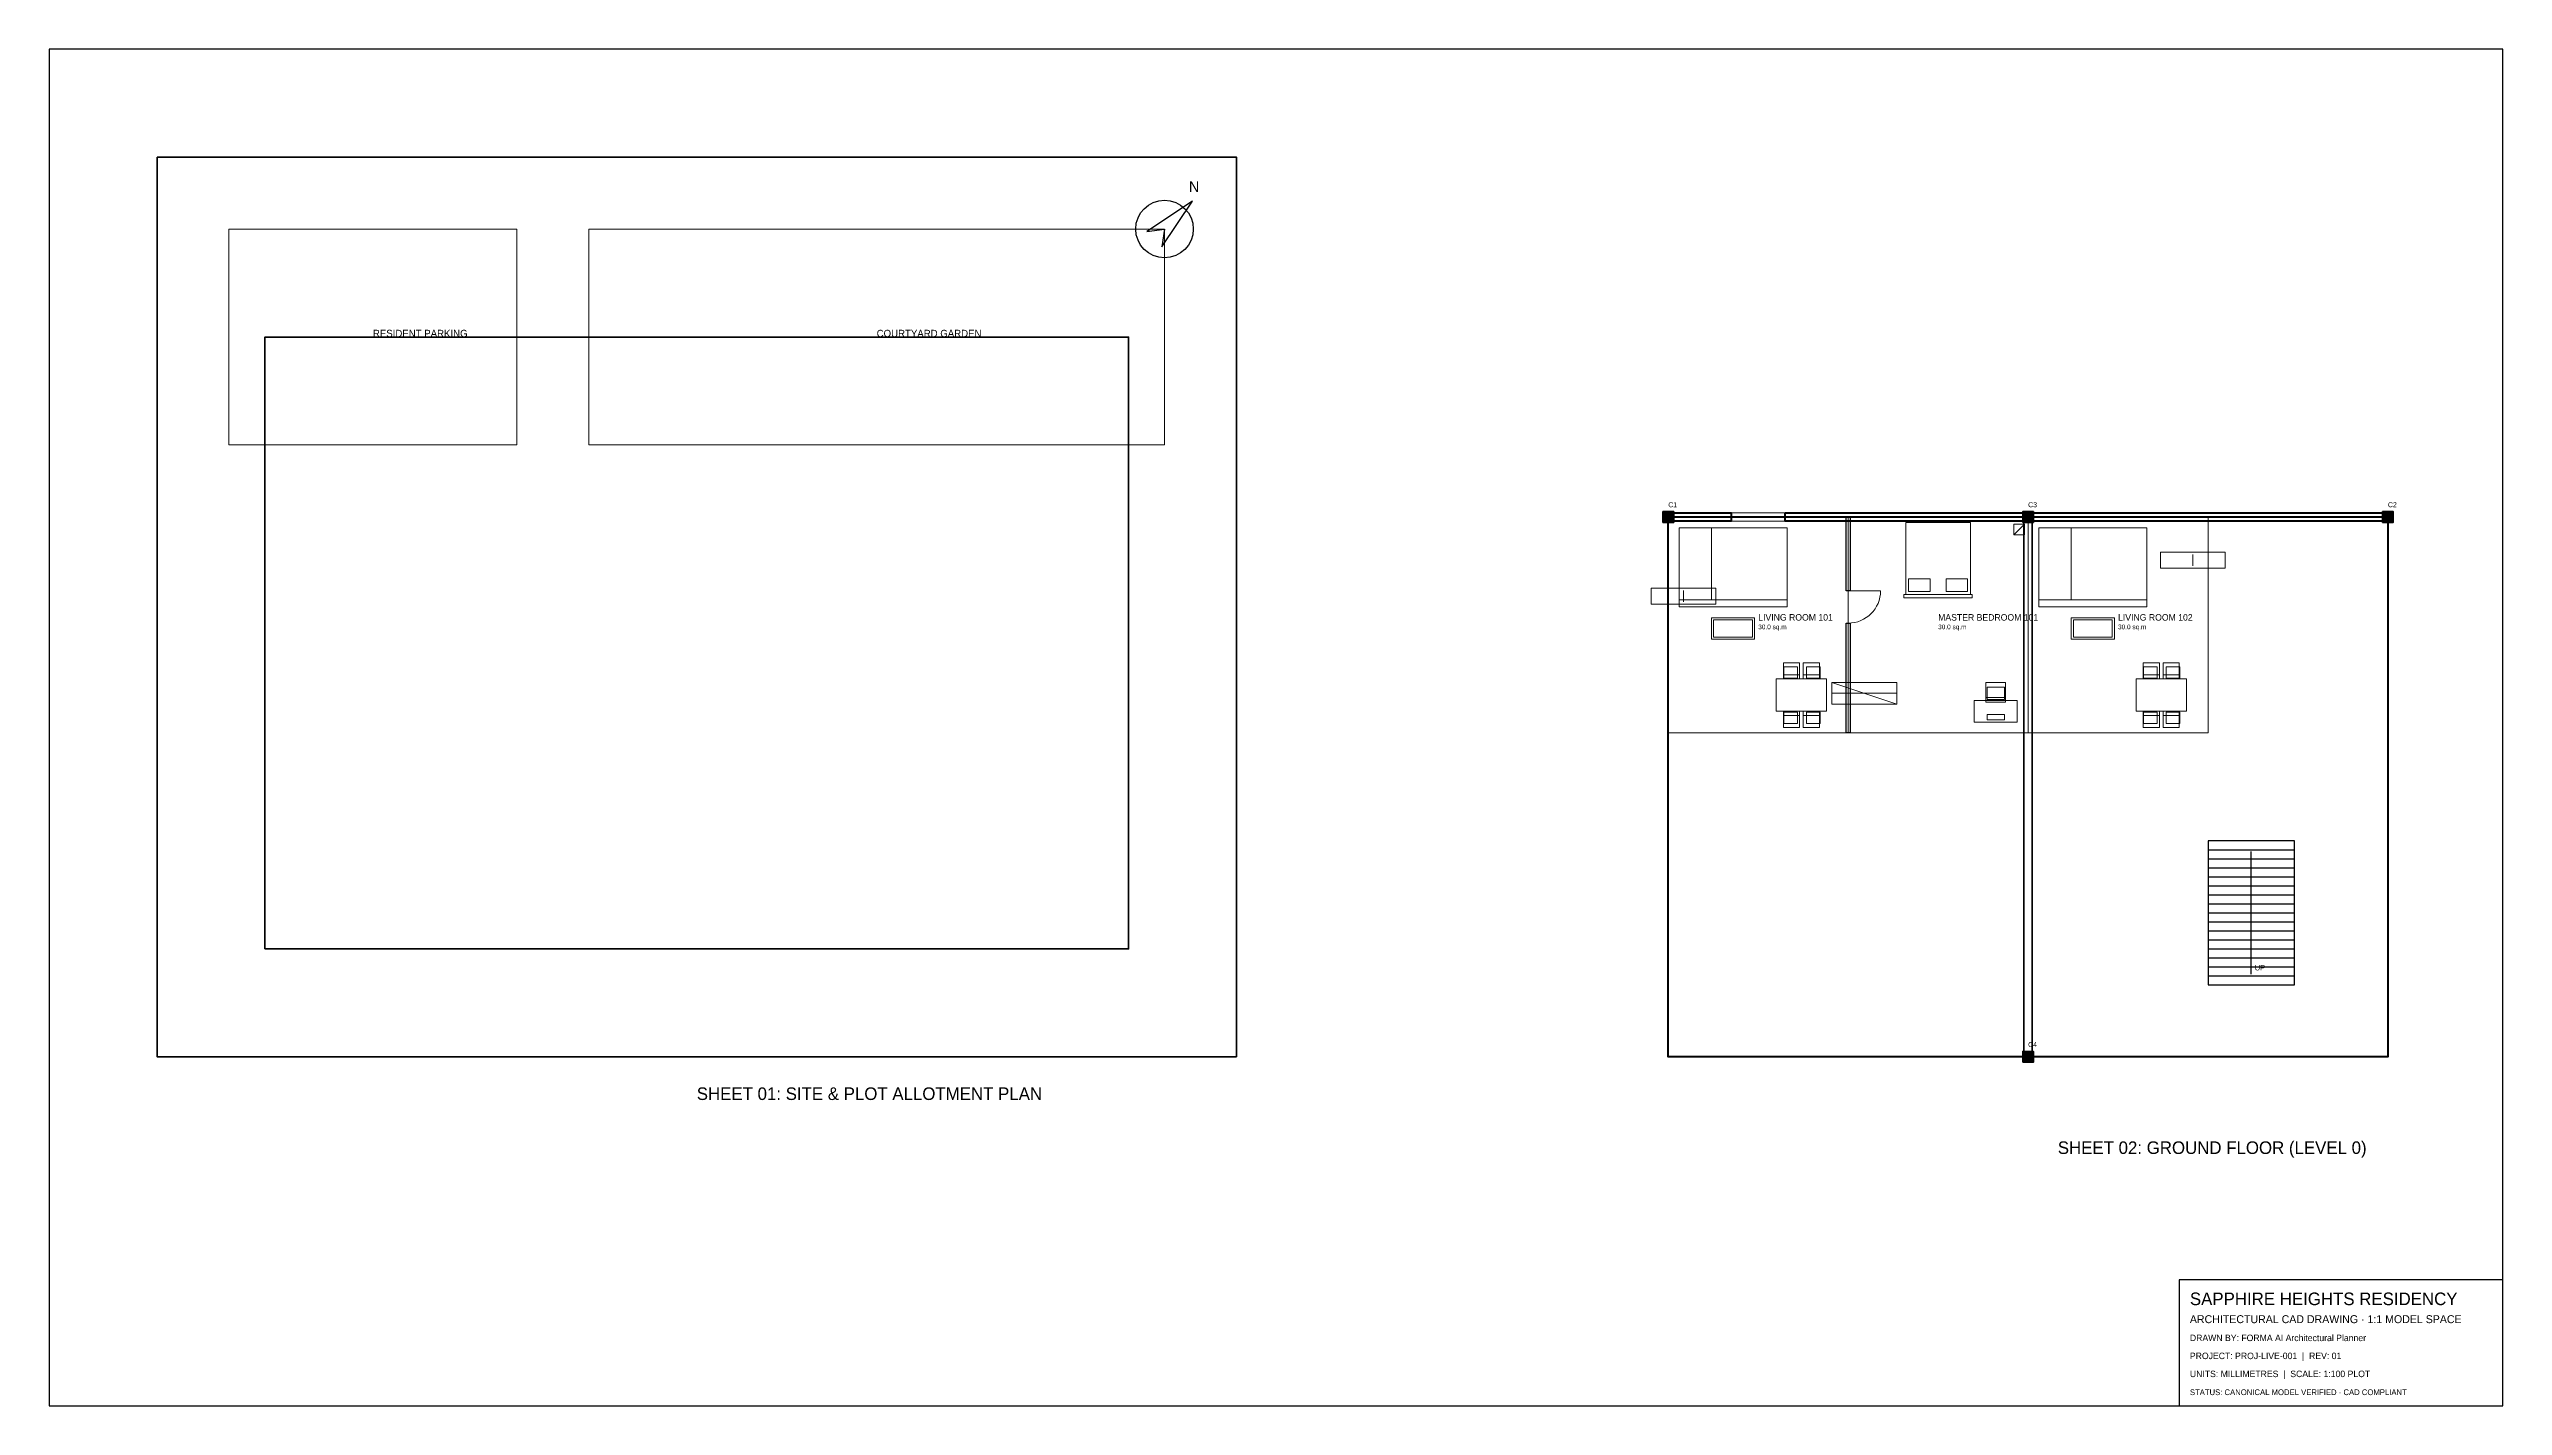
# Model space of a CAD drawing. Header units: millimetres. Extents: x -3000 to 65196, y -9700 to 28000.
import ezdxf

# ---------------------------------------------------------------- set-up
doc = ezdxf.new("R2010")
doc.units = ezdxf.units.MM
for name, color, linetype, lineweight in [('A-ANNO', 7, 'Continuous', 25), ('A-DOOR', 4, 'Continuous', 18), ('A-FURN', 8, 'Continuous', 13), ('A-GLAZ', 140, 'Continuous', 13), ('A-HATCH', 8, 'Continuous', 9), ('A-ROOM-AREA', 9, 'Continuous', 15), ('A-ROOM-NAME', 7, 'Continuous', 20), ('A-SITE-LAND', 94, 'Continuous', 18), ('A-SITE-PARK', 4, 'Continuous', 20), ('A-STAIR', 6, 'Continuous', 25), ('A-TEXT', 7, 'Continuous', 18), ('A-WALL-EXT', 3, 'Continuous', 50), ('A-WALL-INT', 8, 'Continuous', 25), ('A-WALL-PARTY', 1, 'Continuous', 35), ('A-WINDOW', 5, 'Continuous', 18), ('S-COLUMN', 1, 'Continuous', 35), ('SITE', 3, 'Continuous', 35)]:
    doc.layers.add(name, color=color, linetype=linetype, lineweight=lineweight)

msp = doc.modelspace()

# ---------------------------------------------------------------- hatches: boundary and pattern name
at = {"layer": 'A-HATCH'}
for points in [[(41850, 14850), (42150, 14850), (42150, 15150), (41850, 15150)], [(51850, 14850), (52150, 14850), (52150, 15150), (51850, 15150)], [(61850, 14850), (62150, 14850), (62150, 15150), (61850, 15150)], [(51850, -150), (52150, -150), (52150, 150), (51850, 150)]]:
    msp.add_hatch(color=256, dxfattribs=at).paths.add_polyline_path(points, flags=0)

# ---------------------------------------------------------------- linework, layer by layer
at = {"layer": 'A-ANNO'}
for points in [[(-3000, -9700), (65196, -9700), (65196, 28000), (-3000, 28000)], [(28777.8, 23777.8), (27505.2, 22928.3), (28000, 23000), (27928.3, 22505.2)], [(56196, -9700), (65196, -9700), (65196, -6200), (56196, -6200)]]:
    msp.add_lwpolyline(points, close=True, dxfattribs=at)
msp.add_circle((28000, 23000), 800, dxfattribs=at)
at = {"layer": 'A-DOOR'}
msp.add_line((47000, 12950), (47900, 12950), dxfattribs=at)
msp.add_arc((47000, 12950), 900, 270, 360, dxfattribs=at)
at = {"layer": 'A-FURN'}
for p, q in [((43200, 12700), (43200, 14700)), ((51600, 14500), (51900, 14800)), ((53200, 12700), (53200, 14700)), ((56575, 13957.5), (56575, 13642.5)), ((42425, 12957.5), (42425, 12642.5)), ((42300, 12700), (45300, 12700)), ((52300, 12700), (55300, 12700)), ((45200, 10612.5), (45650, 10612.5)), ((45750, 10612.5), (46200, 10612.5)), ((46550, 10400), (48350, 9800)), ((55200, 10612.5), (55650, 10612.5)), ((55750, 10612.5), (56200, 10612.5)), ((46550, 10100), (48350, 10100)), ((50825, 9987.5), (51375, 9987.5)), ((45650, 9487.5), (45200, 9487.5)), ((46200, 9487.5), (45750, 9487.5)), ((55650, 9487.5), (55200, 9487.5)), ((56200, 9487.5), (55750, 9487.5))]:
    msp.add_line(p, q, dxfattribs=at)
for points in [[(42300, 12500), (45300, 12500), (45300, 14700), (42300, 14700)], [(48600, 12850), (50400, 12850), (50400, 14850), (48600, 14850)], [(51600, 14500), (51900, 14500), (51900, 14800), (51600, 14800)], [(52300, 12500), (55300, 12500), (55300, 14700), (52300, 14700)], [(55675, 14025), (55675, 13575), (57475, 13575), (57475, 14025)], [(41525, 13025), (41525, 12575), (43325, 12575), (43325, 13025)], [(48680, 12930), (49280, 12930), (49280, 13280), (48680, 13280)], [(49720, 12930), (50320, 12930), (50320, 13280), (49720, 13280)], [(48550, 12750), (50450, 12750), (50450, 12850), (48550, 12850)], [(43200, 11600), (44400, 11600), (44400, 12200), (43200, 12200)], [(43260, 11660), (44340, 11660), (44340, 12140), (43260, 12140)], [(53200, 11600), (54400, 11600), (54400, 12200), (53200, 12200)], [(53260, 11660), (54340, 11660), (54340, 12140), (53260, 12140)], [(45200, 10500), (45650, 10500), (45650, 10950), (45200, 10950)], [(45750, 10500), (46200, 10500), (46200, 10950), (45750, 10950)], [(55200, 10500), (55650, 10500), (55650, 10950), (55200, 10950)], [(55750, 10500), (56200, 10500), (56200, 10950), (55750, 10950)], [(45000, 9600), (46400, 9600), (46400, 10500), (45000, 10500)], [(45210, 10520), (45590, 10520), (45590, 10840), (45210, 10840)], [(45840, 10520), (46220, 10520), (46220, 10840), (45840, 10840)], [(46550, 10400), (46550, 9800), (48350, 9800), (48350, 10400)], [(50825, 9850), (51375, 9850), (51375, 10400), (50825, 10400)], [(50860, 9930), (51340, 9930), (51340, 10270), (50860, 10270)], [(55000, 9600), (56400, 9600), (56400, 10500), (55000, 10500)], [(55210, 10520), (55590, 10520), (55590, 10840), (55210, 10840)], [(55840, 10520), (56220, 10520), (56220, 10840), (55840, 10840)], [(45650, 9600), (45200, 9600), (45200, 9150), (45650, 9150)], [(45210, 9260), (45590, 9260), (45590, 9580), (45210, 9580)], [(46200, 9600), (45750, 9600), (45750, 9150), (46200, 9150)], [(45840, 9260), (46220, 9260), (46220, 9580), (45840, 9580)], [(50500, 9300), (51700, 9300), (51700, 9900), (50500, 9900)], [(55650, 9600), (55200, 9600), (55200, 9150), (55650, 9150)], [(55210, 9260), (55590, 9260), (55590, 9580), (55210, 9580)], [(56200, 9600), (55750, 9600), (55750, 9150), (56200, 9150)], [(55840, 9260), (56220, 9260), (56220, 9580), (55840, 9580)], [(50860, 9360), (51340, 9360), (51340, 9510), (50860, 9510)]]:
    msp.add_lwpolyline(points, close=True, dxfattribs=at)
at = {"layer": 'A-GLAZ'}
msp.add_line((43750, 15000), (45250, 15000), dxfattribs=at)
at = {"layer": 'A-ROOM-NAME'}
for points in [[(42000, 15000), (47000, 15000), (47000, 9000), (42000, 9000)], [(47000, 15000), (52000, 15000), (52000, 9000), (47000, 9000)], [(52000, 15000), (57000, 15000), (57000, 9000), (52000, 9000)]]:
    msp.add_lwpolyline(points, close=True, dxfattribs=at)
at = {"layer": 'A-SITE-LAND'}
msp.add_lwpolyline([(12000, 23000), (28000, 23000), (28000, 17000), (12000, 17000)], close=True, dxfattribs=at)
at = {"layer": 'A-SITE-PARK'}
msp.add_lwpolyline([(2000, 23000), (10000, 23000), (10000, 17000), (2000, 17000)], close=True, dxfattribs=at)
at = {"layer": 'A-STAIR'}
for p, q in [((57000, 5750), (59400, 5750)), ((57000, 5500), (59400, 5500)), ((58200, 2300), (58200, 5700)), ((57000, 5250), (59400, 5250)), ((57000, 5000), (59400, 5000)), ((57000, 4750), (59400, 4750)), ((57000, 4500), (59400, 4500)), ((57000, 4250), (59400, 4250)), ((57000, 4000), (59400, 4000)), ((57000, 3750), (59400, 3750)), ((57000, 3500), (59400, 3500)), ((57000, 3250), (59400, 3250)), ((57000, 3000), (59400, 3000)), ((57000, 2750), (59400, 2750)), ((57000, 2500), (59400, 2500)), ((57000, 2250), (59400, 2250))]:
    msp.add_line(p, q, dxfattribs=at)
msp.add_lwpolyline([(57000, 2000), (59400, 2000), (59400, 6000), (57000, 6000)], close=True, dxfattribs=at)
at = {"layer": 'A-WALL-EXT'}
for points in [[(42000, 15115), (43750, 15115), (43750, 14885), (42000, 14885)], [(45250, 15115), (62000, 15115), (62000, 14885), (45250, 14885)], [(42000, 15000), (62000, 15000), (62000, 0), (42000, 0)]]:
    msp.add_lwpolyline(points, close=True, dxfattribs=at)
at = {"layer": 'A-WALL-INT'}
for points in [[(47057.5, 15000), (47057.5, 12950), (46942.5, 12950), (46942.5, 15000)], [(47057.5, 12050), (47057.5, 9000), (46942.5, 9000), (46942.5, 12050)]]:
    msp.add_lwpolyline(points, close=True, dxfattribs=at)
at = {"layer": 'A-WALL-PARTY'}
msp.add_lwpolyline([(52115, 15000), (52115, 0), (51885, 0), (51885, 15000)], close=True, dxfattribs=at)
at = {"layer": 'A-WINDOW'}
for p, q in [((43750, 15115), (45250, 15115)), ((43750, 15115), (43750, 14885)), ((45250, 15115), (45250, 14885)), ((43750, 14885), (45250, 14885))]:
    msp.add_line(p, q, dxfattribs=at)
at = {"layer": 'S-COLUMN'}
for points in [[(41850, 14850), (42150, 14850), (42150, 15150), (41850, 15150)], [(51850, 14850), (52150, 14850), (52150, 15150), (51850, 15150)], [(61850, 14850), (62150, 14850), (62150, 15150), (61850, 15150)], [(51850, -150), (52150, -150), (52150, 150), (51850, 150)]]:
    msp.add_lwpolyline(points, close=True, dxfattribs=at)
at = {"layer": 'SITE'}
for points in [[(0, 25000), (30000, 25000), (30000, 0), (0, 0)], [(3000, 3000), (27000, 3000), (27000, 20000), (3000, 20000)]]:
    msp.add_lwpolyline(points, close=True, dxfattribs=at)

# ---------------------------------------------------------------- texts
at = {"layer": 'A-ANNO'}
msp.add_text('N', height=300, dxfattribs=at).set_placement((28677.8, 24027.8))
at = {"layer": 'A-ROOM-AREA'}
for p in [(44500, 11880), (49500, 11880), (54500, 11880)]:
    msp.add_text('30.0 sq.m', height=130, dxfattribs=at).set_placement(p)
at = {"layer": 'A-ROOM-NAME'}
for s, height, p in [('RESIDENT PARKING', 200, (6000, 20000)), ('COURTYARD GARDEN', 200, (20000, 20000)), ('LIVING ROOM 101', 180, (44500, 12120)), ('MASTER BEDROOM 101', 180, (49500, 12120)), ('LIVING ROOM 102', 180, (54500, 12120))]:
    msp.add_text(s, height=height, dxfattribs=at).set_placement(p)
at = {"layer": 'A-STAIR'}
msp.add_text('UP', height=150, dxfattribs=at).set_placement((58300, 2400))
at = {"layer": 'A-TEXT'}
for s, height, p in [('C1', 140, (42000, 15270)), ('C3', 140, (52000, 15270)), ('C2', 140, (62000, 15270)), ('C4', 140, (52000, 270)), ('SHEET 01: SITE & PLOT ALLOTMENT PLAN', 350, (15000, -1200)), ('SHEET 02: GROUND FLOOR (LEVEL 0)', 350, (52825, -2700)), ('SAPPHIRE HEIGHTS RESIDENCY', 350, (56496, -6900)), ('ARCHITECTURAL CAD DRAWING · 1:1 MODEL SPACE', 220, (56496, -7400)), ('DRAWN BY: FORMA AI Architectural Planner', 180, (56496, -7900)), ('UNITS: MILLIMETRES  |  SCALE: 1:100 PLOT', 180, (56496, -8900)), ('PROJECT: PROJ-LIVE-001  |  REV: 01', 180, (56496, -8400)), ('STATUS: CANONICAL MODEL VERIFIED · CAD COMPLIANT', 160, (56496, -9400))]:
    msp.add_text(s, height=height, dxfattribs=at).set_placement(p)

doc.saveas('drawing.dxf')
